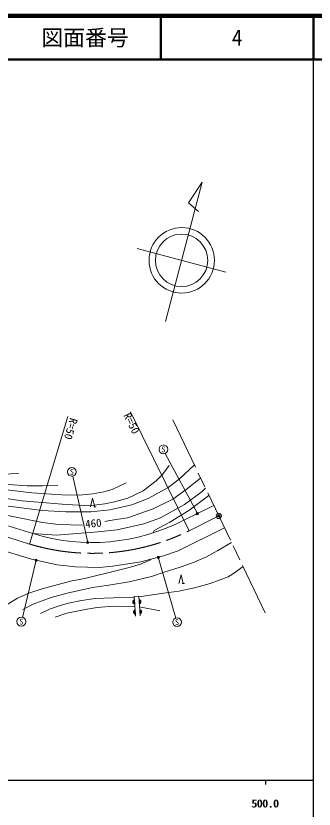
# Model space of a CAD drawing. Units: millimetres, scale not verified. Extents: x 40000 to 680000, y 20000 to 380000.
# Drawn here: x 510764 to 579135, y 198357 to 380000 of the extents above; entities that cross this region are included whole.
import ezdxf
from ezdxf.enums import TextEntityAlignment as Align

# ---------------------------------------------------------------- set-up
doc = ezdxf.new("R2010")
doc.units = ezdxf.units.MM
doc.header["$LTSCALE"] = 1000
doc.header["$PDMODE"] = 32
doc.header["$PDSIZE"] = 500
doc.linetypes.add('CHAIN', pattern=[18.5, 12, -1.5, 3.5, -1.5])
for name, color, linetype, lineweight in [('M-BGD', 7, 'Continuous', 13), ('M-BMK', 2, 'CHAIN', 13), ('M-BMK-SRVR', 3, 'Continuous', 13), ('M-STR-HTXT', 7, 'Continuous', 13), ('M-STR-STRC', 7, 'Continuous', 13), ('M-TTL', 2, 'Continuous', 140), ('M-TTL-BAND', 7, 'Continuous', 25), ('M-TTL-LINE', 7, 'Continuous', 50)]:
    doc.layers.add(name, color=color, linetype=linetype, lineweight=lineweight)
doc.layers.add('M-OTRS', color=6, linetype='Continuous')
doc.layers.add('M-TTL-TXT', color=7, linetype='Continuous')
doc.styles.add('ＭＳ ゴシック', font='')
doc.styles.get('ＭＳ ゴシック').set_extended_font_data('MS Gothic')

msp = doc.modelspace()

# ---------------------------------------------------------------- hatches: boundary and pattern name
at = {"layer": 'M-BGD'}
for points in [[(538000, 245314, -0.82183), (537926, 246302)], [(538991, 246328, -0.82183), (539065, 245340)], [(538177, 242968, -0.82183), (538103, 243956)], [(539163, 244036, -0.82183), (539237, 243048)]]:
    msp.add_hatch(color=256, dxfattribs=at).paths.add_polyline_path(points)
at = {"layer": 'M-STR-HTXT'}
for points in [[(552549, 266207, -1), (552193, 265856, -1)], [(527365, 259629, -0.41421), (527439, 259283, -0.41421), (527093, 259209, -1)], [(543294, 255817, -1), (543539, 256253, -0.41421), (543634, 255912, -0.41421)], [(515194, 255222, -0.41421), (515280, 255565, -0.41421), (515623, 255479, -1)]]:
    msp.add_hatch(color=256, dxfattribs=at).paths.add_polyline_path(points)

# ---------------------------------------------------------------- linework, layer by layer
at = {"layer": 'M-BGD'}
for p, q in [((514629, 261449), (494634, 267695)), ((528612, 267592), (529112, 267592)), ((556152, 267854), (549301, 264552)), ((548897, 250021), (549397, 250021)), ((538000, 245314), (537926, 246302)), ((538991, 246328), (539065, 245340)), ((538177, 242968), (538103, 243956)), ((539117, 244647), (543736, 243784)), ((539163, 244036), (539237, 243048))]:
    msp.add_line(p, q, dxfattribs=at)
for points in [[(474241, 282280), (477309, 281157), (485155, 278116), (490446, 276426), (494441, 275327), (497295, 274767), (505926, 273146), (508985, 272702), (513329, 272370), (516904, 272357), (520357, 272466)], [(475577, 280820), (479901, 278825), (486501, 276369), (491436, 275034), (496440, 273587), (500949, 272576), (506048, 271776), (514457, 270751), (518927, 270483), (521278, 270311), (525319, 270235), (528403, 270538), (530897, 271009), (532811, 271557), (536071, 273067)], [(476436, 279420), (477791, 278780), (482025, 276650), (485611, 275320), (494599, 272554), (502494, 270556), (507448, 269672), (512229, 268960), (521352, 268215), (527467, 267844), (531129, 268266), (533378, 268691), (536461, 269567), (539966, 271240), (542943, 273503), (544396, 274978), (545883, 277037)], [(496430, 277011), (497823, 276683), (501229, 275952), (507654, 275086), (511486, 275217)], [(505486, 268191), (512076, 267325), (516803, 266774), (522245, 266397), (527914, 266450), (532271, 266918), (537326, 268057), (541070, 269464), (545705, 271993), (548182, 273951), (551677, 277184)], [(531143, 264252), (532303, 264444), (536326, 265062), (542267, 267131), (546730, 269365), (549788, 271578), (553121, 274173)], [(487728, 271612), (495085, 268927), (501752, 267075), (510069, 265371), (516879, 263983), (520508, 263562), (526071, 263414)], [(514629, 261449), (520061, 261086), (529531, 261819), (533965, 262285), (540126, 263721), (543934, 265047), (549425, 268092), (553473, 271093), (554251, 271818)], [(527862, 267592), (528362, 269592), (528862, 267592)], [(542131, 261580), (542454, 262125), (546031, 264049), (550418, 266704), (555028, 270198)], [(506675, 257904), (510851, 256693), (514336, 255580), (520246, 254312), (524451, 253859), (529969, 253661), (532987, 253959), (539400, 255021), (544582, 256329), (547969, 257488), (558583, 262786)], [(512332, 244075), (514728, 245266), (518854, 246855), (522515, 247792), (528370, 249117), (532076, 249642), (536715, 250404), (541873, 251663), (545004, 252688), (548449, 253770), (551276, 254727), (554450, 256092), (557094, 257557), (560192, 259432)], [(508806, 245223), (511169, 246691), (513729, 247779), (516828, 248812), (523293, 250554), (526865, 251257), (534291, 253078), (536756, 253683), (539298, 254478), (541319, 255276), (541991, 255675)], [(538943, 246956), (544655, 247812), (548157, 248303), (551709, 249000), (555320, 249998), (559403, 251512), (560685, 252296), (562833, 253927)], [(548147, 250021), (548647, 252021), (549147, 250021)], [(538212, 242507), (537872, 247014), (538933, 247094), (539267, 242650)], [(516436, 243131), (518463, 244153), (520939, 244998), (522838, 245539), (525811, 246145), (528942, 246568), (533143, 246758), (537888, 246805)], [(519813, 242277), (522459, 243243), (526630, 244065), (529402, 244564), (533159, 244818), (538042, 244760)]]:
    msp.add_lwpolyline(points, dxfattribs=at)
for centre, radius, start, end in [((528171, 305383), 45974, 252.86871, 297.36189), ((538061, 245815), 505, 105.47596, 263.13415), ((538930, 245827), 505, 285.47596, 83.13415), ((538237, 243469), 505, 105.47596, 263.13415), ((539103, 243534), 505, 285.47596, 83.13415)]:
    msp.add_arc(centre, radius, start, end, dxfattribs=at)
at = {"layer": 'M-BMK'}
for p, q in [((567932, 243298), (546632, 287701)), ((513884, 259062), (493892, 265307)), ((557283, 265496), (550463, 262092))]:
    msp.add_line(p, q, dxfattribs=at)
msp.add_arc((528334, 306929), 50000, 253.20099, 296.26798, dxfattribs=at)
at = {"layer": 'M-BMK-SRVR'}
for p, q in [((545042, 310002), (553479, 341936)), ((553479, 341936), (550361, 337204)), ((550361, 337204), (552610, 335217)), ((538594, 326703), (558897, 321339))]:
    msp.add_line(p, q, dxfattribs=at)
for centre, radius in [((548787, 324011), 7500), ((548746, 324021), 6000), ((557283, 265496), 600)]:
    msp.add_circle(centre, radius, dxfattribs=at)
at = {"layer": 'M-OTRS'}
msp.add_point((557283, 265496), dxfattribs=at)
msp.add_point((557283, 265496), dxfattribs=at)
at = {"layer": 'M-STR-HTXT'}
for p, q in [((550463, 262092), (537012, 289347)), ((513884, 259062), (522694, 288248)), ((552371, 266032), (544980, 279820)), ((527229, 259419), (523821, 274598)), ((515408, 255350), (512252, 242262)), ((543417, 256035), (547437, 242115))]:
    msp.add_line(p, q, dxfattribs=at)
for centre in [(552371, 266032), (527229, 259419), (543417, 256035), (515408, 255350)]:
    msp.add_circle(centre, 250, dxfattribs=at)
at = {"layer": 'M-STR-STRC'}
for centre in [(544586, 280739), (523602, 275574), (512017, 241289), (547714, 241154)]:
    msp.add_circle(centre, 1000, dxfattribs=at)
at = {"layer": 'M-TTL'}
msp.add_line((680000, 380000), (40000, 380000), dxfattribs=at)
at = {"layer": 'M-TTL-BAND'}
for p, q in [((579000, 20000), (579000, 370000)), ((40000, 205000), (579000, 205000)), ((568000, 205000), (568000, 204000))]:
    msp.add_line(p, q, dxfattribs=at)
at = {"layer": 'M-TTL-LINE'}
for p, q in [((543997, 380000), (543997, 370000)), ((579000, 380000), (579000, 370000)), ((40000, 370000), (680000, 370000))]:
    msp.add_line(p, q, dxfattribs=at)

# ---------------------------------------------------------------- texts
at = {"layer": 'M-BGD', "style": 'ＭＳ ゴシック'}
msp.add_text('460', height=1833, rotation=5, dxfattribs=at).set_placement((528522, 263819), align=Align.MIDDLE_CENTER)
at = {"layer": 'M-STR-HTXT', "style": 'ＭＳ ゴシック'}
msp.add_text('R=50', height=1833, rotation=296.268, dxfattribs=at).set_placement((537012, 289347), align=Align.TOP_LEFT)
msp.add_text('R=50', height=1833, rotation=253.201, dxfattribs=at).set_placement((522694, 288248), align=Align.BOTTOM_LEFT)
at = {"layer": 'M-STR-STRC', "style": 'ＭＳ ゴシック'}
for p in [(544586, 280739), (523602, 275574), (512017, 241289), (547714, 241154)]:
    msp.add_text('S', height=1320, dxfattribs=at).set_placement(p, align=Align.MIDDLE_CENTER)
at = {"layer": 'M-TTL-BAND', "style": 'ＭＳ ゴシック'}
for p in [(567844, 198195), (568000, 198195)]:
    msp.add_text('500.0', height=1833, dxfattribs=at).set_placement(p, align=Align.BOTTOM_CENTER)
at = {"layer": 'M-TTL-TXT', "style": 'ＭＳ ゴシック'}
for s, p in [('図面番号', (526622, 375000)), ('4', (561497, 375000))]:
    msp.add_text(s, height=3666, dxfattribs=at).set_placement(p, align=Align.MIDDLE_CENTER)

doc.saveas('drawing.dxf')
